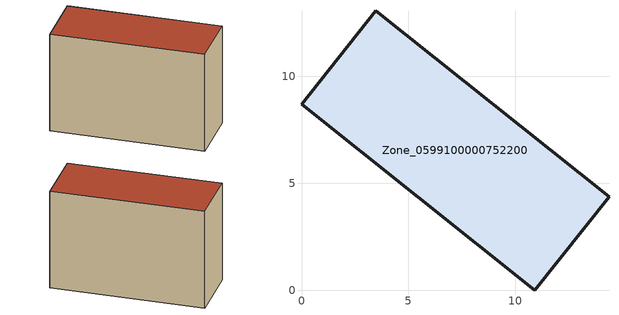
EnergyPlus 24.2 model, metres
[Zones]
Zone_0599100000752200
 floor ground (C_G): 0,8.7 3.47,13.06 14.38,4.36 10.91,0 z0.46
 wall outside (C_F): 3.47,13.06 0,8.7 10.91,0 14.38,4.36 3.47,13.06 z0.46:9.88
 roof outside (C_R): 10.91,0 14.38,4.36 3.47,13.06 0,8.7 z9.88
[BUILDING]
Pand.0599100000752200: North Axis=0; Terrain=City; Loads Convergence Tolerance Value=0.04; Temperature Convergence Tolerance Value=0.4; Solar Distribution=FullExterior; Maximum Number of Warmup Days=25; Minimum Number of Warmup Days=1
[Site:Location]
Rotterdam.The.Hague.AP_ZH_NLD Design_Conditions: Latitude=51.96; Longitude=4.45; Time Zone=1; Elevation=-4.5
[SITE:GROUNDTEMPERATURE:BUILDINGSURFACE]
18, 18, 18, 18, 18, 18, 18, 18, 18, 18, 18, 18
[MATERIAL] Thermal Absorptance=0.9; Solar Absorptance=0.7; Visible Absorptance=0.7
Name | Roughness | Thickness | Conductivity | Density | Specific Heat
G.TC.2006-2014 | MediumSmooth | 0.15 | 0.06 | 540 | 1210
F.TC.2006-2014 | Rough | 0.3 | 0.12 | 1920 | 840
R.TC.2006-2014 | MediumRough | 0.2 | 0.08 | 1500 | 1000
[CONSTRUCTION]
C_G: G.TC.2006-2014
C_F: F.TC.2006-2014
C_R: R.TC.2006-2014
[ZONE]
Zone_0599100000752200: Type=1; Multiplier=1; Ceiling Height=Autocalculate; Volume=Autocalculate; Floor Area=autocalculate; Part of Total Floor Area=Yes
[ZONEINFILTRATION:DESIGNFLOWRATE]
Infil_Zone_0599100000752200: Zone or ZoneList or Space or SpaceList=Zone_0599100000752200; Schedule=AlwaysOn; Design Flow Rate Calculation Method=Flow/Area; Flow Rate per Floor Area=0.0015; Constant Term Coefficient=1; Temperature Term Coefficient=0; Velocity Term Coefficient=0; Velocity Squared Term Coefficient=0
[HVACTEMPLATE:ZONE:IDEALLOADSAIRSYSTEM]
Zone_0599100000752200: Maximum Heating Supply Air Temperature=50; Minimum Cooling Supply Air Temperature=13; Maximum Heating Supply Air Humidity Ratio=0.0156; Minimum Cooling Supply Air Humidity Ratio=0.0077; Heating Limit=NoLimit; Cooling Limit=NoLimit; Dehumidification Control Type=ConstantSensibleHeatRatio; Cooling Sensible Heat Ratio=0.7; Dehumidification Setpoint=60; Humidification Control Type=None; Humidification Setpoint=30; Outdoor Air Method=None; Outdoor Air Flow Rate per Person=0.00944; Outdoor Air Flow Rate per Zone Floor Area=0; Outdoor Air Flow Rate per Zone=0; Demand Controlled Ventilation Type=None; Outdoor Air Economizer Type=NoEconomizer; Heat Recovery Type=None; Sensible Heat Recovery Effectiveness=0.7; Latent Heat Recovery Effectiveness=0.65
[ZONECONTROL:THERMOSTAT]
ThermostatControl_Zone_0599100000752200: Zone or ZoneList=Zone_0599100000752200; Control Type Schedule=DualSetpointControlType; Control 1=Thermostat_Zone_0599100000752200; Temperature Difference Between Cutout And Setpoint=0
[THERMOSTATSETPOINT:DUALSETPOINT]
Thermostat_Zone_0599100000752200: Heating Setpoint Temperature Schedule=HeatingSetpoint_Zone_0599100000752200; Cooling Setpoint Temperature Schedule=CoolingSetpoint_Zone_0599100000752200
[SCHEDULE:COMPACT]
HeatingSetpoint_Zone_0599100000752200: Through: 12/31, For: AllDays, Until: 24:00, 21
CoolingSetpoint_Zone_0599100000752200: Through: 12/31, For: AllDays, Until: 24:00, 24
DualSetpointControlType: Through: 12/31, For: AllDays, Until: 24:00, 4
AlwaysOn: Through: 12/31, For: AllDays, Until: 24:00, 1
